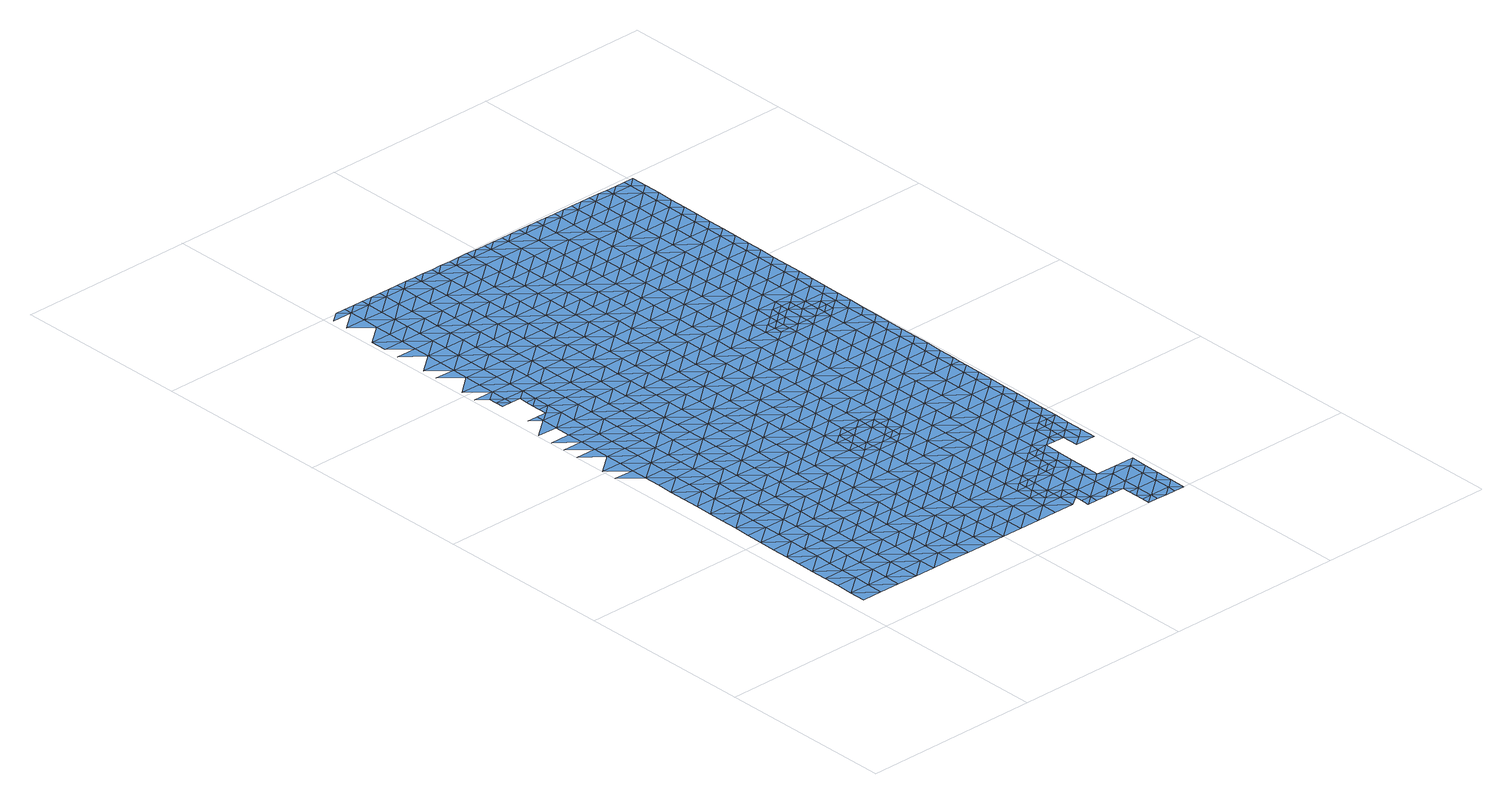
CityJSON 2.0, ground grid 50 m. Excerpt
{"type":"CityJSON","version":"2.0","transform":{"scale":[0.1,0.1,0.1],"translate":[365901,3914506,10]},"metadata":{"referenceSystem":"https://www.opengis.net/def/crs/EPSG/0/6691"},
"CityObjects":{
"waterbody1":{"type":"WaterBody","attributes":{"name":"9","class":"1140","function":"1","WaterBodyRiverFloodingRiskAttribute.description":"5","WaterBodyRiverFloodingRiskAttribute.rankOrg":"2","WaterBodyRiverFloodingRiskAttribute.adminType":"2","WaterBodyRiverFloodingRiskAttribute.scale":"L1"},"geometry":[{"type":"MultiSurface","lod":"1","boundaries":[[[0,1,2]],[[0,3,1]],[[4,1,5]],[[6,4,5]],[[1,3,5]],[[7,3,0]],[[8,6,9]],[[9,6,5]],[[10,11,8]],[[9,12,8]],[[10,13,11]],[[7,14,3]],[[8,12,10]],[[15,16,13]],[[5,3,17]],[[10,18,13]],[[9,5,17]],[[3,14,17]],[[16,15,19]],[[20,21,9]],[[7,22,14]],[[13,18,15]],[[23,24,19]],[[9,17,20]],[[12,9,21]],[[25,23,19]],[[23,26,24]],[[22,27,14]],[[10,12,28]],[[19,15,25]],[[28,12,21]],[[18,10,28]],[[29,15,18]],[[17,14,30]],[[28,31,18]],[[23,32,26]],[[26,33,34]],[[20,17,30]],[[14,27,30]],[[32,33,26]],[[35,21,20]],[[15,29,25]],[[34,33,36]],[[37,35,20]],[[29,18,31]],[[37,20,30]],[[38,39,36]],[[29,40,25]],[[28,21,35]],[[27,22,41]],[[23,42,32]],[[43,36,33]],[[44,45,39]],[[23,25,42]],[[30,27,41]],[[31,28,46]],[[22,47,41]],[[38,36,43]],[[46,28,35]],[[38,44,39]],[[44,48,45]],[[25,40,42]],[[37,30,49]],[[49,30,41]],[[33,32,50]],[[37,51,35]],[[31,46,52]],[[29,31,53]],[[32,42,50]],[[50,54,33]],[[33,55,43]],[[44,56,48]],[[57,58,59]],[[51,46,35]],[[53,31,52]],[[40,29,53]],[[60,37,49]],[[54,55,33]],[[56,61,48]],[[61,58,62]],[[63,42,40]],[[43,55,38]],[[62,48,61]],[[64,59,65]],[[66,63,40]],[[37,60,51]],[[67,52,46]],[[66,40,53]],[[41,47,68]],[[51,69,46]],[[70,59,58]],[[64,65,71]],[[55,72,38]],[[68,47,73]],[[49,41,68]],[[69,67,46]],[[74,60,49]],[[75,53,52]],[[44,76,56]],[[77,58,61]],[[50,42,78]],[[44,38,76]],[[79,71,80]],[[81,49,68]],[[54,50,78]],[[70,58,77]],[[42,63,78]],[[65,59,70]],[[38,72,76]],[[56,82,61]],[[74,49,81]],[[83,80,84]],[[75,52,67]],[[66,53,75]],[[51,85,69]],[[86,77,61]],[[71,65,87]],[[51,60,85]],[[82,56,76]],[[87,65,70]],[[54,78,88]],[[55,54,89]],[[82,86,61]],[[68,73,90]],[[91,84,92]],[[89,54,88]],[[60,74,85]],[[72,55,89]],[[93,66,75]],[[94,70,77]],[[80,71,95]],[[85,96,69]],[[69,97,67]],[[63,66,98]],[[63,99,78]],[[95,71,87]],[[86,94,77]],[[81,68,100]],[[96,97,69]],[[98,66,93]],[[76,72,101]],[[102,75,67]],[[68,90,100]],[[100,103,81]],[[101,72,89]],[[84,80,104]],[[105,106,107]],[[101,108,76]],[[94,109,70]],[[70,110,87]],[[80,95,104]],[[97,102,67]],[[102,93,75]],[[99,63,98]],[[88,78,99]],[[111,85,74]],[[74,81,112]],[[113,89,88]],[[92,84,114]],[[82,115,86]],[[114,84,104]],[[82,76,115]],[[92,116,107]],[[117,118,105]],[[81,103,112]],[[119,113,88]],[[85,111,96]],[[120,98,93]],[[110,70,109]],[[119,88,99]],[[95,87,110]],[[76,108,115]],[[116,92,114]],[[100,90,121]],[[74,112,111]],[[122,93,102]],[[123,124,86]],[[124,109,94]],[[121,125,100]],[[126,99,98]],[[104,95,127]],[[128,114,104]],[[129,130,131]],[[127,95,110]],[[101,89,132]],[[117,105,133]],[[86,115,123]],[[94,86,124]],[[107,116,134]],[[105,107,135]],[[120,93,122]],[[120,126,98]],[[126,119,99]],[[136,112,103]],[[131,137,138]],[[108,101,132]],[[103,100,139]],[[89,113,132]],[[96,111,140]],[[97,96,141]],[[97,142,102]],[[135,107,134]],[[105,135,133]],[[128,104,127]],[[108,143,115]],[[131,130,137]],[[144,138,145]],[[109,146,110]],[[114,147,116]],[[100,125,139]],[[96,140,141]],[[102,142,122]],[[148,146,109]],[[119,149,113]],[[112,150,111]],[[138,137,145]],[[126,149,119]],[[130,151,137]],[[152,114,128]],[[108,132,153]],[[109,124,148]],[[136,103,139]],[[110,154,127]],[[155,156,157]],[[111,150,140]],[[158,145,159]],[[157,133,155]],[[143,108,153]],[[97,141,142]],[[123,115,143]],[[146,154,110]],[[154,128,127]],[[133,135,155]],[[134,116,147]],[[142,160,122]],[[122,161,120]],[[149,162,113]],[[113,163,132]],[[164,158,159]],[[114,152,147]],[[143,165,123]],[[166,135,134]],[[125,121,167]],[[150,112,136]],[[168,141,140]],[[169,156,170]],[[124,123,165]],[[125,171,139]],[[172,152,128]],[[156,155,170]],[[151,169,170]],[[173,148,124]],[[145,137,174]],[[175,134,147]],[[137,151,174]],[[135,166,155]],[[176,171,125]],[[176,125,167]],[[153,132,163]],[[177,164,178]],[[122,160,161]],[[113,162,163]],[[140,150,179]],[[151,170,174]],[[180,124,165]],[[126,120,181]],[[148,173,146]],[[172,128,154]],[[159,145,182]],[[152,183,147]],[[134,175,166]],[[155,184,170]],[[185,150,136]],[[182,145,174]],[[172,183,152]],[[166,184,155]],[[140,179,168]],[[143,153,186]],[[142,187,160]],[[188,178,189]],[[120,161,181]],[[190,154,146]],[[136,139,185]],[[149,191,162]],[[142,141,187]],[[124,180,173]],[[149,126,191]],[[164,159,192]],[[153,163,186]],[[193,178,164]],[[147,194,175]],[[143,195,165]],[[196,188,189]],[[192,159,182]],[[197,176,167]],[[184,198,170]],[[139,171,185]],[[141,168,187]],[[199,195,143]],[[160,200,161]],[[126,181,191]],[[190,146,173]],[[174,170,198]],[[143,186,199]],[[154,201,172]],[[179,150,202]],[[193,164,192]],[[147,183,194]],[[194,203,175]],[[204,189,178]],[[175,205,166]],[[198,206,174]],[[180,165,195]],[[207,196,208]],[[176,209,171]],[[210,201,154]],[[150,185,202]],[[202,211,179]],[[179,212,168]],[[160,187,200]],[[205,184,166]],[[210,154,190]],[[182,174,206]],[[162,191,213]],[[163,162,214]],[[172,201,183]],[[215,204,178]],[[197,167,216]],[[197,209,176]],[[217,218,219]],[[211,212,179]],[[215,178,193]],[[189,204,196]],[[206,220,182]],[[214,162,213]],[[173,180,221]],[[218,208,219]],[[205,175,203]],[[221,180,195]],[[161,200,222]],[[181,161,223]],[[224,190,173]],[[186,163,225]],[[226,202,185]],[[201,227,183]],[[212,228,168]],[[223,161,222]],[[192,182,229]],[[225,163,214]],[[199,186,225]],[[204,230,196]],[[185,171,226]],[[217,219,231]],[[194,183,227]],[[187,168,228]],[[232,173,221]],[[198,184,233]],[[191,181,234]],[[190,224,210]],[[229,182,220]],[[193,192,229]],[[194,235,203]],[[233,184,205]],[[198,236,206]],[[237,215,193]],[[228,238,187]],[[238,222,200]],[[234,181,223]],[[171,209,226]],[[213,191,234]],[[217,231,239]],[[216,240,197]],[[208,196,241]],[[242,201,210]],[[200,187,238]],[[173,232,224]],[[235,194,227]],[[199,225,243]],[[195,199,244]],[[195,245,221]],[[236,198,233]],[[219,208,241]],[[246,220,206]],[[247,248,202]],[[249,193,229]],[[196,230,241]],[[250,231,219]],[[247,202,226]],[[251,252,239]],[[244,199,243]],[[197,253,209]],[[211,202,248]],[[254,255,203]],[[255,233,205]],[[242,210,224]],[[213,234,256]],[[214,213,257]],[[237,193,249]],[[204,215,237]],[[240,216,258]],[[240,253,197]],[[259,206,236]],[[242,260,201]],[[261,229,220]],[[201,262,227]],[[263,252,251]],[[264,263,265]],[[203,235,254]],[[205,203,255]],[[266,267,222]],[[268,219,241]],[[209,253,226]],[[257,213,256]],[[269,239,231]],[[232,221,245]],[[212,211,270]],[[212,271,228]],[[195,244,245]],[[222,238,266]],[[272,236,233]],[[223,222,267]],[[223,273,234]],[[225,214,274]],[[245,275,232]],[[250,219,268]],[[206,259,246]],[[250,269,231]],[[269,251,239]],[[229,261,249]],[[226,276,247]],[[274,214,257]],[[211,248,270]],[[243,225,274]],[[204,237,277]],[[230,204,278]],[[230,279,241]],[[224,232,275]],[[235,227,262]],[[280,265,263]],[[243,281,244]],[[228,282,238]],[[201,260,262]],[[278,204,277]],[[272,233,255]],[[278,279,230]],[[275,283,224]],[[284,259,236]],[[224,285,242]],[[220,246,261]],[[262,286,235]],[[249,287,237]],[[273,223,267]],[[256,234,273]],[[212,270,271]],[[238,282,266]],[[258,288,240]],[[226,253,276]],[[285,260,242]],[[276,289,247]],[[247,290,248]],[[254,235,286]],[[291,280,263]],[[284,246,259]],[[273,292,256]],[[243,274,281]],[[293,255,254]],[[288,253,240]],[[268,241,279]],[[289,290,247]],[[287,249,261]],[[237,294,277]],[[236,272,295]],[[257,256,292]],[[296,251,269]],[[297,270,248]],[[228,271,282]],[[298,291,263]],[[263,251,298]],[[282,299,266]],[[266,300,267]],[[284,236,295]],[[224,283,285]],[[301,261,246]],[[292,302,257]],[[257,303,274]],[[304,254,286]],[[244,281,305]],[[245,244,306]],[[288,258,307]],[[308,269,250]],[[285,309,260]],[[290,297,248]],[[294,237,287]],[[310,278,277]],[[253,311,276]],[[251,296,298]],[[306,244,305]],[[288,311,253]],[[268,279,312]],[[250,268,308]],[[293,254,304]],[[272,255,293]],[[267,313,273]],[[310,279,278]],[[275,245,314]],[[308,268,312]],[[301,246,284]],[[262,260,315]],[[316,287,261]],[[297,317,270]],[[318,277,294]],[[273,319,292]],[[303,257,302]],[[320,296,269]],[[303,321,274]],[[321,305,281]],[[266,299,300]],[[283,275,314]],[[276,322,289]],[[286,262,315]],[[323,291,298]],[[271,270,317]],[[245,306,314]],[[324,284,295]],[[283,325,285]],[[260,309,315]],[[326,316,261]],[[316,294,287]],[[281,274,321]],[[286,327,304]],[[319,328,292]],[[310,277,318]],[[329,302,292]],[[330,312,279]],[[314,325,283]],[[331,320,269]],[[317,332,271]],[[328,329,292]],[[332,299,282]],[[272,293,333]],[[295,272,324]],[[273,313,319]],[[331,269,308]],[[261,301,326]],[[334,298,296]],[[310,330,279]],[[267,300,313]],[[276,311,335]],[[289,336,290]],[[337,311,288]],[[338,323,298]],[[282,271,332]],[[339,301,284]],[[288,307,340]],[[329,341,302]],[[272,333,324]],[[325,342,285]],[[322,336,289]],[[286,315,327]],[[327,343,304]],[[304,344,293]],[[341,345,302]],[[302,345,303]],[[346,308,312]],[[276,335,322]],[[347,337,288]],[[316,348,294]],[[294,349,318]],[[350,351,305]],[[340,347,288]],[[334,338,298]],[[290,352,297]],[[306,351,314]],[[353,319,313]],[[354,315,309]],[[355,356,311]],[[311,356,335]],[[348,349,294]],[[305,321,350]],[[306,305,351]],[[355,311,337]],[[357,346,312]],[[346,331,308]],[[309,285,358]],[[359,326,301]],[[336,352,290]],[[334,296,320]],[[360,361,299]],[[357,312,330]],[[284,324,339]],[[318,362,310]],[[345,363,303]],[[354,327,315]],[[297,364,317]],[[344,304,343]],[[333,293,344]],[[299,332,360]],[[300,299,361]],[[365,353,313]],[[285,342,358]],[[366,359,301]],[[359,316,326]],[[303,367,321]],[[368,369,335]],[[335,369,322]],[[349,362,318]],[[362,330,310]],[[370,324,333]],[[314,371,325]],[[366,301,339]],[[352,364,297]],[[335,356,368]],[[361,372,300]],[[373,337,347]],[[346,374,331]],[[354,309,358]],[[375,347,340]],[[331,376,320]],[[377,338,334]],[[317,378,332]],[[379,363,345]],[[313,300,372]],[[380,348,316]],[[321,381,350]],[[314,351,382]],[[374,376,331]],[[364,378,317]],[[369,383,322]],[[378,360,332]],[[333,344,384]],[[385,336,322]],[[386,334,320]],[[362,387,330]],[[388,373,347]],[[330,389,357]],[[342,325,371]],[[303,363,367]],[[343,327,390]],[[391,377,334]],[[365,313,372]],[[370,333,384]],[[314,382,371]],[[339,324,370]],[[392,358,342]],[[393,388,347]],[[390,327,354]],[[371,394,342]],[[395,366,339]],[[347,375,393]],[[380,316,359]],[[376,386,320]],[[379,396,363]],[[397,352,336]],[[380,398,348]],[[348,399,349]],[[400,382,351]],[[386,391,334]],[[357,401,346]],[[321,367,381]],[[378,402,360]],[[360,403,361]],[[404,365,372]],[[395,359,366]],[[405,343,390]],[[398,399,348]],[[399,362,349]],[[351,350,400]],[[406,339,370]],[[369,407,383]],[[385,322,383]],[[385,397,336]],[[344,343,408]],[[402,403,360]],[[330,387,389]],[[346,401,374]],[[409,367,363]],[[410,364,352]],[[411,371,382]],[[392,342,394]],[[354,358,392]],[[408,343,405]],[[350,381,400]],[[384,344,408]],[[361,412,372]],[[413,404,372]],[[395,339,406]],[[414,380,359]],[[409,363,396]],[[400,411,382]],[[415,370,384]],[[407,416,383]],[[354,417,390]],[[362,418,387]],[[403,412,361]],[[357,389,401]],[[417,405,390]],[[419,391,386]],[[412,413,372]],[[364,420,378]],[[421,415,384]],[[422,354,392]],[[411,423,371]],[[371,424,394]],[[414,359,395]],[[416,425,383]],[[420,402,378]],[[384,408,421]],[[396,426,409]],[[376,427,386]],[[352,397,410]],[[380,428,398]],[[429,430,367]],[[362,399,418]],[[423,424,371]],[[374,401,431]],[[376,374,427]],[[432,419,386]],[[406,370,415]],[[433,392,394]],[[354,422,417]],[[434,428,380]],[[367,409,429]],[[428,399,398]],[[381,367,430]],[[435,408,405]],[[436,395,406]],[[434,380,414]],[[437,403,402]],[[374,431,427]],[[426,438,409]],[[364,410,420]],[[430,439,381]],[[387,418,440]],[[389,387,441]],[[412,442,413]],[[385,383,443]],[[427,444,386]],[[442,445,446]],[[420,437,402]],[[436,414,395]],[[446,413,442]],[[447,418,399]],[[400,381,439]],[[441,387,440]],[[448,406,415]],[[401,389,441]],[[416,449,425]],[[443,383,425]],[[405,417,450]],[[408,451,421]],[[452,429,409]],[[428,447,399]],[[438,452,409]],[[453,412,403]],[[432,386,444]],[[433,394,424]],[[442,454,445]],[[422,392,433]],[[397,385,455]],[[454,438,456]],[[437,457,403]],[[411,458,423]],[[436,406,448]],[[405,450,435]],[[456,445,454]],[[411,400,458]],[[431,401,459]],[[455,385,443]],[[460,434,414]],[[449,461,425]],[[457,453,403]],[[462,442,412]],[[401,441,459]],[[454,452,438]],[[463,432,444]],[[410,397,464]],[[400,439,458]],[[415,421,451]],[[465,422,433]],[[466,460,414]],[[460,428,434]],[[452,467,429]],[[417,468,450]],[[429,469,430]],[[461,449,470]],[[461,471,425]],[[408,435,451]],[[425,471,443]],[[472,473,418]],[[415,474,448]],[[466,414,436]],[[417,422,468]],[[472,418,447]],[[453,462,412]],[[475,431,459]],[[397,455,464]],[[467,469,429]],[[469,439,430]],[[440,418,473]],[[476,454,442]],[[427,431,477]],[[468,422,465]],[[478,463,444]],[[420,410,479]],[[480,447,428]],[[481,482,443]],[[474,415,451]],[[423,458,483]],[[424,423,484]],[[485,436,448]],[[477,431,475]],[[444,427,477]],[[468,486,450]],[[450,487,435]],[[443,471,481]],[[455,443,482]],[[410,464,479]],[[437,488,457]],[[441,440,489]],[[490,478,444]],[[433,424,484]],[[491,452,454]],[[486,487,450]],[[437,420,488]],[[492,458,439]],[[423,483,484]],[[493,465,433]],[[494,451,435]],[[489,440,473]],[[495,448,474]],[[459,441,489]],[[496,466,436]],[[480,428,460]],[[497,472,447]],[[498,475,459]],[[420,479,488]],[[499,492,439]],[[442,462,476]],[[500,467,452]],[[444,477,490]],[[499,439,469]],[[487,494,435]],[[501,483,458]],[[496,460,466]],[[502,468,465]],[[503,497,447]],[[451,494,474]],[[448,495,485]],[[504,498,459]],[[433,484,505]],[[503,447,480]],[[455,482,506]],[[453,457,507]],[[491,454,476]],[[491,500,452]],[[472,508,473]],[[492,501,458]],[[459,489,504]],[[493,433,505]],[[493,502,465]],[[509,478,490]],[[464,455,510]],[[511,469,467]],[[457,488,507]],[[512,484,483]],[[513,480,460]],[[468,502,486]],[[497,508,472]],[[436,485,496]],[[498,514,475]],[[482,515,506]],[[510,455,506]],[[516,517,453]],[[511,499,469]],[[518,488,479]],[[501,512,483]],[[477,475,514]],[[519,509,490]],[[479,464,520]],[[521,522,474]],[[453,507,516]],[[522,485,495]],[[462,453,517]],[[489,473,508]],[[490,477,514]],[[515,523,506]],[[474,494,521]],[[495,474,522]],[[460,496,513]],[[511,467,500]],[[464,510,520]],[[524,519,490]],[[505,484,512]],[[525,492,499]],[[488,526,507]],[[476,462,527]],[[528,529,480]],[[511,530,499]],[[504,489,531]],[[505,532,493]],[[486,502,533]],[[487,486,534]],[[535,497,503]],[[487,536,494]],[[531,489,508]],[[537,498,504]],[[527,538,476]],[[524,490,514]],[[480,513,528]],[[503,480,529]],[[479,520,518]],[[507,526,516]],[[462,517,527]],[[539,532,505]],[[540,506,523]],[[541,500,491]],[[506,542,510]],[[536,521,494]],[[539,505,512]],[[543,544,485]],[[544,513,496]],[[491,476,538]],[[486,533,534]],[[529,535,503]],[[545,537,504]],[[493,546,502]],[[485,522,543]],[[496,485,544]],[[525,499,530]],[[488,518,526]],[[501,492,525]],[[504,531,545]],[[498,547,514]],[[548,519,524]],[[549,512,501]],[[516,550,517]],[[540,523,551]],[[487,534,536]],[[508,497,535]],[[525,552,501]],[[537,547,498]],[[542,506,540]],[[536,553,521]],[[521,554,522]],[[550,527,517]],[[541,555,500]],[[556,518,520]],[[491,538,541]],[[533,502,546]],[[557,548,524]],[[520,510,558]],[[516,526,559]],[[560,539,512]],[[493,532,546]],[[561,562,513]],[[511,500,555]],[[563,534,533]],[[564,540,551]],[[531,508,565]],[[522,554,543]],[[524,514,547]],[[558,510,542]],[[565,508,535]],[[550,516,559]],[[513,544,561]],[[528,513,562]],[[566,557,524]],[[549,501,552]],[[531,567,545]],[[568,525,530]],[[569,532,539]],[[527,570,538]],[[571,533,546]],[[562,572,528]],[[572,535,529]],[[530,511,573]],[[521,553,554]],[[556,520,558]],[[534,574,536]],[[540,564,575]],[[576,531,565]],[[554,577,543]],[[578,537,545]],[[543,579,544]],[[566,524,547]],[[542,540,580]],[[529,528,572]],[[573,568,530]],[[568,552,525]],[[581,559,526]],[[560,512,549]],[[540,575,580]],[[511,555,573]],[[526,518,582]],[[583,558,542]],[[527,550,584]],[[533,571,563]],[[585,565,535]],[[536,574,553]],[[567,531,576]],[[586,583,542]],[[567,578,545]],[[586,542,580]],[[582,518,556]],[[582,581,526]],[[587,547,537]],[[544,588,561]],[[570,589,538]],[[569,539,560]],[[527,584,570]],[[590,571,546]],[[591,557,566]],[[541,538,589]],[[541,592,555]],[[534,563,574]],[[543,577,579]],[[578,587,537]],[[546,532,590]],[[593,576,565]],[[561,594,562]],[[535,572,585]],[[595,596,552]],[[590,532,569]],[[597,591,566]],[[598,558,583]],[[558,599,556]],[[550,559,600]],[[594,572,562]],[[555,601,573]],[[552,568,595]],[[549,552,596]],[[544,579,588]],[[566,547,587]],[[590,602,571]],[[571,603,563]],[[553,574,604]],[[554,553,605]],[[606,567,576]],[[584,550,600]],[[592,601,555]],[[565,585,607]],[[608,597,566]],[[559,581,600]],[[596,609,549]],[[541,589,592]],[[602,603,571]],[[610,585,572]],[[611,574,563]],[[573,612,568]],[[593,565,607]],[[553,604,605]],[[598,583,613]],[[560,549,609]],[[561,588,594]],[[599,558,598]],[[599,614,556]],[[577,554,615]],[[616,578,567]],[[608,566,587]],[[594,610,572]],[[617,581,582]],[[618,584,600]],[[609,619,560]],[[603,611,563]],[[582,556,614]],[[570,584,620]],[[621,590,569]],[[622,604,574]],[[568,623,595]],[[606,576,593]],[[554,605,615]],[[606,616,567]],[[569,560,619]],[[579,624,588]],[[613,625,598]],[[579,577,624]],[[589,570,620]],[[610,626,585]],[[585,627,607]],[[612,623,568]],[[590,628,602]],[[584,618,620]],[[578,629,587]],[[619,621,569]],[[630,597,608]],[[589,631,592]],[[573,601,612]],[[625,632,598]],[[626,627,585]],[[633,605,604]],[[595,634,596]],[[577,615,624]],[[598,632,599]],[[616,629,578]],[[617,582,614]],[[617,635,581]],[[628,636,602]],[[607,637,593]],[[623,634,595]],[[636,638,602]],[[602,638,603]],[[639,618,600]],[[590,621,628]],[[640,630,608]],[[622,574,611]],[[600,581,635]],[[641,614,599]],[[589,620,631]],[[605,633,615]],[[596,642,609]],[[608,587,629]],[[641,599,632]],[[588,624,643]],[[594,588,644]],[[645,640,608]],[[593,646,606]],[[634,642,596]],[[638,647,603]],[[648,617,614]],[[610,594,644]],[[592,631,649]],[[601,592,650]],[[604,622,633]],[[609,651,619]],[[588,643,644]],[[652,628,621]],[[603,653,611]],[[607,627,637]],[[639,600,635]],[[654,616,606]],[[648,614,641]],[[645,608,629]],[[650,592,649]],[[642,651,609]],[[655,631,620]],[[656,623,612]],[[657,658,615]],[[658,643,624]],[[620,618,659]],[[660,635,617]],[[661,662,610]],[[612,601,663]],[[648,660,617]],[[646,654,606]],[[654,629,616]],[[619,664,621]],[[611,665,622]],[[593,637,646]],[[615,633,657]],[[624,615,658]],[[659,618,639]],[[610,644,661]],[[626,610,662]],[[626,666,627]],[[651,664,619]],[[667,640,645]],[[638,668,647]],[[601,650,663]],[[653,665,611]],[[652,621,669]],[[670,634,623]],[[671,639,635]],[[603,647,653]],[[662,666,626]],[[660,671,635]],[[672,645,629]],[[622,673,633]],[[655,620,659]],[[627,674,637]],[[675,667,645]],[[612,663,656]],[[665,673,622]],[[673,657,633]],[[676,642,634]],[[668,677,647]],[[678,679,643]],[[649,631,680]],[[666,674,627]],[[669,621,664]],[[639,681,659]],[[643,658,678]],[[644,643,679]],[[680,631,655]],[[681,639,671]],[[637,682,646]],[[677,668,683]],[[677,684,647]],[[647,684,653]],[[629,654,672]],[[623,656,670]],[[642,676,651]],[[679,685,644]],[[650,649,686]],[[687,655,659]],[[674,682,637]],[[681,687,659]],[[688,669,664]],[[673,689,657]],[[657,690,658]],[[691,645,672]],[[661,644,685]],[[686,649,680]],[[686,692,650]],[[675,645,691]],[[646,693,654]],[[634,670,676]],[[689,690,657]],[[684,694,653]],[[695,664,651]],[[685,696,661]],[[663,650,692]],[[687,697,655]],[[698,680,655]],[[699,666,662]],[[653,700,665]],[[658,701,678]],[[662,661,696]],[[702,675,691]],[[688,664,703]],[[698,655,697]],[[704,651,676]],[[690,701,658]],[[696,699,662]],[[656,663,705]],[[693,646,682]],[[706,686,680]],[[707,694,684]],[[672,654,693]],[[708,679,678]],[[665,709,673]],[[666,710,674]],[[706,680,698]],[[693,711,672]],[[672,712,691]],[[664,695,703]],[[713,702,691]],[[663,692,705]],[[714,676,670]],[[651,704,695]],[[701,708,678]],[[653,694,700]],[[670,656,715]],[[716,685,679]],[[673,717,689]],[[674,718,682]],[[719,686,706]],[[692,686,719]],[[656,705,715]],[[676,714,704]],[[708,716,679]],[[665,700,709]],[[710,718,674]],[[694,707,720]],[[712,672,711]],[[721,705,692]],[[722,703,695]],[[691,712,713]],[[723,696,685]],[[666,699,710]],[[682,718,693]],[[721,692,719]],[[670,715,714]],[[720,724,694]],[[725,695,704]],[[716,723,685]],[[673,709,717]],[[726,727,728]],[[729,722,695]],[[730,715,705]],[[731,727,720]],[[732,699,696]],[[731,728,727]],[[690,689,733]],[[693,734,711]],[[718,734,693]],[[735,725,704]],[[730,705,721]],[[736,713,712]],[[700,694,724]],[[735,704,714]],[[723,732,696]],[[732,710,699]],[[725,729,695]],[[737,709,700]],[[689,717,733]],[[730,738,715]],[[724,720,727]],[[701,690,739]],[[740,736,712]],[[726,741,727]],[[714,715,738]],[[742,700,724]],[[690,733,739]],[[743,744,711]],[[745,718,710]],[[709,746,717]],[[708,701,747]],[[711,734,743]],[[712,711,744]],[[737,700,742]],[[741,748,727]],[[735,714,749]],[[725,750,729]],[[714,738,749]],[[751,745,710]],[[701,739,747]],[[716,752,723]],[[751,710,732]],[[753,729,750]],[[718,745,734]],[[717,754,733]],[[716,708,752]],[[740,712,744]],[[741,753,750]],[[725,735,755]],[[750,748,741]],[[735,749,755]],[[709,737,746]],[[708,747,752]],[[724,727,756]],[[733,757,739]],[[723,758,732]],[[759,740,744]],[[756,727,748]],[[760,725,755]],[[750,725,760]],[[758,751,732]],[[761,737,742]],[[717,746,754]],[[762,763,734]],[[742,724,764]],[[765,748,750]],[[762,734,745]],[[739,766,747]],[[723,752,767]],[[743,734,763]],[[743,768,744]],[[769,759,744]],[[764,724,756]],[[764,761,742]],[[765,750,760]],[[770,746,737]],[[733,754,757]],[[763,768,743]],[[723,767,758]],[[758,771,751]],[[751,772,745]],[[761,770,737]],[[773,748,765]],[[756,748,773]],[[771,772,751]],[[774,754,746]],[[739,757,766]],[[744,768,769]],[[775,764,756]],[[752,747,776]],[[773,775,756]],[[770,774,746]],[[767,752,776]],[[747,766,776]],[[777,758,767]],[[754,778,757]],[[762,745,779]],[[780,769,768]],[[774,778,754]],[[781,764,775]],[[761,764,781]],[[782,771,758]],[[745,772,779]],[[757,783,766]],[[767,776,784]],[[763,762,785]],[[763,786,768]],[[768,787,780]],[[778,783,757]],[[777,767,784]],[[777,782,758]],[[770,761,788]],[[761,781,788]],[[789,772,771]],[[762,779,785]],[[766,790,776]],[[788,791,770]],[[782,789,771]],[[774,770,791]],[[786,763,785]],[[768,786,787]],[[776,792,784]],[[791,793,774]],[[778,774,793]],[[766,783,790]],[[794,783,778]],[[779,772,795]],[[796,787,786]],[[794,778,793]],[[776,790,792]],[[797,782,777]],[[772,789,795]],[[777,784,798]],[[799,790,783]],[[785,779,800]],[[785,801,786]],[[786,802,796]],[[784,792,798]],[[783,794,799]],[[803,789,782]],[[779,795,800]],[[804,792,790]],[[799,804,790]],[[797,777,798]],[[801,785,800]],[[786,801,802]],[[805,798,792]],[[803,782,797]],[[805,792,804]],[[795,789,806]],[[807,802,801]],[[797,798,808]],[[789,803,806]],[[798,805,808]],[[800,795,809]],[[810,807,801]],[[801,800,809]],[[803,797,811]],[[795,806,809]],[[797,808,811]],[[809,812,801]],[[813,806,803]],[[803,811,813]],[[810,801,812]],[[806,814,809]],[[806,813,814]],[[815,810,812]],[[814,816,809]],[[812,809,816]],[[817,815,812]],[[816,817,812]]]}]},
"waterbody2":{"type":"WaterBody","attributes":{"name":"9","class":"1140","function":"1","WaterBodyRiverFloodingRiskAttribute.description":"5","WaterBodyRiverFloodingRiskAttribute.rankOrg":"1","WaterBodyRiverFloodingRiskAttribute.adminType":"2","WaterBodyRiverFloodingRiskAttribute.scale":"L1"},"geometry":[{"type":"MultiSurface","lod":"1","boundaries":[[[818,329,328]],[[396,379,819]],[[819,820,396]],[[819,818,820]],[[818,819,329]],[[438,426,820]],[[456,438,820]],[[341,329,819]],[[353,365,818]],[[821,818,365]],[[365,404,821]],[[413,446,404]],[[446,445,821]],[[404,446,821]],[[353,818,319]],[[328,319,818]],[[819,345,341]],[[821,820,818]],[[426,396,820]],[[379,345,819]],[[456,820,445]],[[445,820,821]]]}]},
"waterbody3":{"type":"WaterBody","attributes":{"name":"9","class":"1140","function":"1","WaterBodyRiverFloodingRiskAttribute.description":"5","WaterBodyRiverFloodingRiskAttribute.rankOrg":"1","WaterBodyRiverFloodingRiskAttribute.adminType":"2","WaterBodyRiverFloodingRiskAttribute.scale":"L1"},"geometry":[{"type":"MultiSurface","lod":"1","boundaries":[[[822,823,824]],[[825,823,822]],[[825,822,388]],[[824,823,826]],[[827,823,825]],[[828,829,830]],[[831,832,827]],[[833,832,834]],[[830,829,835]],[[833,834,836]],[[835,837,838]],[[839,840,841]],[[842,843,844]],[[844,836,845]],[[841,846,839]],[[845,847,848]],[[355,337,849]],[[368,407,369]],[[407,368,850]],[[851,852,853]],[[848,846,845]],[[841,845,846]],[[828,827,829]],[[832,829,827]],[[829,833,835]],[[854,855,831]],[[855,832,831]],[[856,832,855]],[[856,834,832]],[[857,858,836]],[[845,836,858]],[[858,859,845]],[[470,860,824]],[[355,849,356]],[[356,849,850]],[[850,849,860]],[[850,860,416]],[[449,416,860]],[[373,849,337]],[[368,356,850]],[[851,523,852]],[[515,852,523]],[[844,841,842]],[[840,842,841]],[[827,828,823]],[[837,843,838]],[[843,837,844]],[[841,844,845]],[[844,837,836]],[[853,861,851]],[[836,837,833]],[[461,853,471]],[[828,826,823]],[[830,835,862]],[[862,835,838]],[[849,822,860]],[[850,416,407]],[[449,860,470]],[[482,481,515]],[[481,471,852]],[[471,853,852]],[[833,829,832]],[[461,470,853]],[[826,861,824]],[[853,824,861]],[[825,388,393]],[[393,375,825]],[[515,481,852]],[[859,847,845]],[[853,470,824]],[[860,822,824]],[[857,836,834]],[[831,827,825]],[[375,831,825]],[[833,837,835]],[[373,388,849]],[[388,822,849]],[[831,375,863]],[[863,864,831]],[[854,831,864]]]}]},
"waterbody4":{"type":"WaterBody","attributes":{"name":"9","class":"1140","function":"1","WaterBodyRiverFloodingRiskAttribute.description":"5","WaterBodyRiverFloodingRiskAttribute.rankOrg":"1","WaterBodyRiverFloodingRiskAttribute.adminType":"2","WaterBodyRiverFloodingRiskAttribute.scale":"L1"},"geometry":[{"type":"MultiSurface","lod":"1","boundaries":[[[865,580,866]],[[867,868,869]],[[870,867,869]],[[613,583,586]],[[580,575,866]],[[586,580,865]],[[871,625,865]],[[625,613,865]],[[564,869,866]],[[868,866,869]],[[868,871,866]],[[575,564,866]],[[870,869,564]],[[613,586,865]],[[866,871,865]]]}]},
"waterbody5":{"type":"WaterBody","attributes":{"name":"9","class":"1140","function":"1","WaterBodyRiverFloodingRiskAttribute.description":"5","WaterBodyRiverFloodingRiskAttribute.rankOrg":"1","WaterBodyRiverFloodingRiskAttribute.adminType":"2","WaterBodyRiverFloodingRiskAttribute.scale":"L1"},"geometry":[{"type":"MultiSurface","lod":"1","boundaries":[[[668,872,683]],[[873,683,874]],[[720,707,873]],[[726,875,741]],[[703,722,875]],[[707,677,873]],[[729,753,722]],[[722,753,875]],[[753,741,875]],[[677,707,684]],[[652,669,872]],[[677,683,873]],[[636,668,638]],[[668,636,872]],[[636,652,872]],[[628,652,636]],[[688,703,874]],[[874,703,728]],[[875,728,703]],[[726,728,875]],[[728,731,873]],[[720,873,731]],[[728,873,874]],[[874,669,688]],[[683,669,874]],[[872,669,683]]]}]}
},
"vertices":[
[103,129,10],[47,176,10],[47,130,10],[104,175,10],[48,222,10],[105,221,10],[49,269,10],[160,128,10],[49,315,10],[105,268,10],[107,360,10],[50,361,10],[106,314,10],[51,407,10],[161,174,10],[108,453,10],[51,453,10],[162,221,10],[108,406,10],[52,500,10],[162,267,10],[163,313,10],[217,127,10],[110,545,10],[53,546,10],[109,499,10],[54,592,10],[218,174,10],[164,359,10],[165,452,10],[218,220,10],[164,405,10],[110,591,10],[111,637,10],[54,638,10],[220,312,10],[55,684,10],[219,266,10],[112,730,10],[56,731,10],[166,498,10],[274,173,10],[166,544,10],[112,684,10],[113,776,10],[56,777,10],[220,358,10],[274,126,10],[57,823,10],[275,219,10],[167,590,10],[277,311,10],[221,405,10],[222,451,10],[168,637,10],[168,683,10],[114,822,10],[2,963,10],[58,916,10],[59,962,10],[276,265,10],[114,868,10],[58,869,10],[223,543,10],[3,1009,10],[60,1008,10],[222,497,10],[278,404,10],[331,172,10],[277,358,10],[116,961,10],[60,1054,10],[169,729,10],[331,126,10],[333,264,10],[279,450,10],[170,775,10],[115,915,10],[224,589,10],[4,1101,10],[61,1100,10],[332,218,10],[171,821,10],[5,1147,10],[62,1147,10],[333,311,10],[171,868,10],[117,1007,10],[225,636,10],[225,682,10],[387,125,10],[6,1194,10],[62,1193,10],[279,496,10],[172,914,10],[117,1053,10],[334,357,10],[335,403,10],[280,542,10],[281,589,10],[388,171,10],[226,728,10],[335,449,10],[389,217,10],[118,1100,10],[64,1285,10],[6,1240,10],[63,1239,10],[227,774,10],[173,960,10],[173,1006,10],[390,310,10],[389,263,10],[282,681,10],[119,1146,10],[227,821,10],[119,1192,10],[64,1308,10],[36,1309,10],[281,635,10],[337,542,10],[444,124,10],[336,495,10],[228,867,10],[229,913,10],[445,170,10],[337,588,10],[174,1052,10],[175,1099,10],[37,1401,10],[66,1401,10],[38,1424,10],[283,727,10],[93,1308,10],[120,1238,10],[121,1284,10],[446,263,10],[66,1424,10],[38,1447,10],[445,216,10],[391,356,10],[391,402,10],[392,448,10],[284,820,10],[10,1471,10],[67,1470,10],[230,1005,10],[176,1191,10],[229,959,10],[338,634,10],[447,309,10],[94,1400,10],[175,1145,10],[283,773,10],[231,1052,10],[121,1331,10],[93,1354,10],[93,1331,10],[11,1517,10],[67,1516,10],[393,495,10],[394,541,10],[339,680,10],[340,726,10],[68,1563,10],[285,866,10],[177,1284,10],[501,123,10],[448,401,10],[94,1377,10],[122,1377,10],[502,216,10],[231,1098,10],[286,958,10],[123,1423,10],[177,1237,10],[502,169,10],[12,1610,10],[69,1609,10],[448,355,10],[285,912,10],[394,587,10],[123,1469,10],[232,1144,10],[178,1330,10],[503,262,10],[340,773,10],[449,447,10],[13,1656,10],[69,1655,10],[287,1005,10],[395,633,10],[124,1515,10],[125,1562,10],[233,1190,10],[342,865,10],[70,1701,10],[558,168,10],[179,1376,10],[341,819,10],[450,494,10],[288,1097,10],[504,308,10],[234,1236,10],[126,1654,10],[234,1283,10],[179,1422,10],[14,1748,10],[71,1747,10],[559,215,10],[288,1051,10],[504,354,10],[505,400,10],[396,679,10],[396,726,10],[125,1608,10],[558,122,10],[15,1841,10],[15,1794,10],[71,1794,10],[180,1468,10],[342,911,10],[450,540,10],[451,586,10],[344,1004,10],[397,772,10],[560,261,10],[289,1143,10],[506,447,10],[181,1515,10],[127,1700,10],[72,1840,10],[343,958,10],[235,1329,10],[452,632,10],[290,1189,10],[236,1375,10],[182,1607,10],[506,493,10],[73,1886,10],[615,168,10],[128,1747,10],[344,1050,10],[398,818,10],[398,864,10],[399,910,10],[237,1468,10],[560,307,10],[561,353,10],[182,1561,10],[129,1839,10],[74,1932,10],[17,1933,10],[616,214,10],[290,1236,10],[291,1282,10],[452,679,10],[453,725,10],[614,121,10],[236,1421,10],[345,1096,10],[238,1514,10],[346,1142,10],[74,1978,10],[17,1979,10],[46,2002,10],[507,539,10],[508,585,10],[128,1793,10],[130,1885,10],[562,400,10],[563,446,10],[292,1328,10],[508,631,10],[454,771,10],[400,957,10],[617,260,10],[183,1653,10],[184,1699,10],[184,1746,10],[75,2002,10],[454,817,10],[563,492,10],[400,1003,10],[293,1420,10],[401,1049,10],[346,1189,10],[238,1560,10],[672,167,10],[617,306,10],[618,352,10],[103,2001,10],[509,678,10],[348,1281,10],[239,1606,10],[292,1374,10],[130,1931,10],[619,399,10],[131,1978,10],[564,538,10],[565,584,10],[294,1467,10],[510,724,10],[511,770,10],[347,1235,10],[455,863,10],[456,910,10],[671,121,10],[186,1838,10],[402,1095,10],[240,1699,10],[673,213,10],[185,1792,10],[565,631,10],[457,956,10],[402,1142,10],[295,1559,10],[619,445,10],[240,1652,10],[537,654,10],[187,1931,10],[511,816,10],[674,305,10],[131,2001,10],[349,1373,10],[457,1002,10],[294,1513,10],[403,1188,10],[538,677,10],[538,700,10],[241,1745,10],[186,1884,10],[620,491,10],[348,1327,10],[188,1977,10],[673,259,10],[675,352,10],[701,189,10],[160,2000,10],[350,1420,10],[728,120,10],[538,723,10],[458,1048,10],[404,1234,10],[405,1280,10],[539,747,10],[242,1837,10],[729,166,10],[296,1605,10],[297,1652,10],[512,863,10],[513,909,10],[675,398,10],[566,654,10],[459,1141,10],[701,213,10],[701,236,10],[242,1791,10],[459,1094,10],[351,1512,10],[621,537,10],[621,584,10],[297,1698,10],[567,769,10],[676,444,10],[594,653,10],[351,1466,10],[568,815,10],[702,259,10],[702,282,10],[406,1373,10],[514,1001,10],[622,630,10],[729,189,10],[243,1883,10],[757,142,10],[244,1930,10],[188,2000,10],[677,490,10],[567,746,10],[352,1558,10],[569,862,10],[513,955,10],[731,305,10],[405,1326,10],[731,351,10],[245,1976,10],[298,1744,10],[757,189,10],[299,1790,10],[460,1187,10],[217,1999,10],[515,1094,10],[757,166,10],[515,1047,10],[407,1465,10],[595,746,10],[732,397,10],[353,1605,10],[353,1651,10],[569,908,10],[299,1836,10],[677,536,10],[678,583,10],[622,653,10],[461,1233,10],[407,1419,10],[730,281,10],[461,1279,10],[624,768,10],[733,443,10],[570,954,10],[679,629,10],[651,652,10],[408,1511,10],[463,1372,10],[759,281,10],[517,1186,10],[354,1697,10],[245,1999,10],[734,489,10],[462,1326,10],[516,1140,10],[571,1000,10],[571,1047,10],[788,304,10],[624,745,10],[301,1929,10],[409,1604,10],[625,815,10],[625,861,10],[300,1883,10],[273,1999,10],[572,1093,10],[409,1557,10],[518,1278,10],[464,1464,10],[734,536,10],[652,745,10],[626,907,10],[355,1743,10],[355,1789,10],[680,675,10],[788,350,10],[301,1975,10],[651,699,10],[651,676,10],[410,1650,10],[463,1418,10],[787,281,10],[517,1232,10],[519,1325,10],[681,768,10],[736,628,10],[680,721,10],[789,396,10],[652,722,10],[735,582,10],[627,953,10],[356,1836,10],[465,1557,10],[816,303,10],[736,674,10],[302,1998,10],[790,442,10],[573,1139,10],[465,1510,10],[682,814,10],[574,1185,10],[682,860,10],[816,280,10],[816,326,10],[411,1696,10],[411,1742,10],[520,1371,10],[357,1882,10],[737,721,10],[357,1928,10],[330,1998,10],[790,489,10],[466,1603,10],[817,350,10],[817,373,10],[628,999,10],[628,1046,10],[521,1463,10],[574,1231,10],[575,1278,10],[791,535,10],[412,1789,10],[358,1974,10],[738,767,10],[684,952,10],[630,1138,10],[576,1324,10],[520,1417,10],[522,1510,10],[468,1695,10],[414,1881,10],[683,906,10],[738,813,10],[684,999,10],[630,1184,10],[467,1649,10],[413,1835,10],[629,1092,10],[846,395,10],[792,581,10],[468,1741,10],[358,1997,10],[846,442,10],[739,859,10],[685,1045,10],[522,1556,10],[414,1927,10],[845,372,10],[792,627,10],[793,673,10],[848,534,10],[387,1997,10],[847,488,10],[576,1370,10],[577,1416,10],[874,372,10],[415,1973,10],[740,952,10],[848,580,10],[794,720,10],[523,1602,10],[524,1648,10],[740,905,10],[469,1788,10],[686,1137,10],[631,1231,10],[632,1277,10],[524,1694,10],[632,1323,10],[470,1880,10],[794,766,10],[686,1091,10],[903,394,10],[795,812,10],[903,441,10],[578,1462,10],[578,1509,10],[470,1834,10],[687,1183,10],[471,1926,10],[415,1996,10],[742,1044,10],[850,673,10],[901,371,10],[741,998,10],[633,1369,10],[634,1415,10],[796,858,10],[905,533,10],[444,1996,10],[904,487,10],[849,626,10],[743,1090,10],[579,1555,10],[580,1601,10],[688,1276,10],[931,371,10],[525,1741,10],[472,1973,10],[526,1833,10],[797,951,10],[743,1136,10],[851,765,10],[688,1230,10],[580,1647,10],[797,905,10],[689,1322,10],[931,394,10],[526,1787,10],[634,1462,10],[527,1879,10],[635,1508,10],[931,417,10],[906,626,10],[905,579,10],[932,463,10],[851,719,10],[581,1694,10],[932,440,10],[528,1925,10],[636,1554,10],[852,811,10],[744,1183,10],[472,1996,10],[853,857,10],[582,1786,10],[637,1600,10],[798,997,10],[799,1043,10],[500,1995,10],[961,486,10],[961,532,10],[907,672,10],[853,904,10],[745,1229,10],[745,1275,10],[690,1368,10],[691,1415,10],[583,1832,10],[582,1740,10],[528,1972,10],[799,1089,10],[637,1646,10],[746,1321,10],[854,950,10],[960,463,10],[962,578,10],[691,1461,10],[584,1878,10],[963,625,10],[907,718,10],[800,1136,10],[908,764,10],[801,1182,10],[747,1368,10],[855,996,10],[692,1507,10],[989,463,10],[638,1693,10],[639,1739,10],[773,1205,10],[585,1925,10],[529,1995,10],[909,810,10],[989,509,10],[747,1414,10],[855,1042,10],[963,671,10],[773,1228,10],[639,1785,10],[773,1252,10],[964,717,10],[557,1994,10],[990,555,10],[856,1089,10],[693,1553,10],[693,1599,10],[585,1971,10],[640,1831,10],[802,1274,10],[991,601,10],[909,857,10],[910,903,10],[857,1135,10],[801,1205,10],[803,1320,10],[641,1878,10],[966,810,10],[911,995,10],[748,1460,10],[749,1506,10],[965,763,10],[991,647,10],[694,1646,10],[695,1692,10],[911,949,10],[857,1181,10],[803,1367,10],[695,1738,10],[586,1994,10],[802,1251,10],[829,1204,10],[912,1041,10],[992,694,10],[641,1924,10],[804,1413,10],[696,1784,10],[614,1994,10],[913,1088,10],[830,1274,10],[749,1552,10],[750,1599,10],[966,856,10],[993,740,10],[697,1830,10],[830,1251,10],[831,1297,10],[751,1645,10],[967,902,10],[994,786,10],[858,1204,10],[805,1459,10],[805,1505,10],[642,1970,10],[968,948,10],[697,1877,10],[860,1320,10],[914,1180,10],[751,1691,10],[994,809,10],[994,832,10],[752,1737,10],[860,1366,10],[806,1552,10],[642,1993,10],[886,1204,10],[914,1134,10],[968,994,10],[995,878,10],[859,1296,10],[807,1598,10],[861,1412,10],[753,1783,10],[698,1923,10],[699,1969,10],[671,1993,10],[970,1087,10],[969,1041,10],[808,1644,10],[862,1458,10],[754,1830,10],[996,925,10],[888,1296,10],[996,971,10],[915,1203,10],[808,1690,10],[916,1319,10],[971,1179,10],[915,1249,10],[916,1273,10],[887,1250,10],[943,1203,10],[997,1017,10],[887,1273,10],[809,1736,10],[862,1504,10],[754,1876,10],[970,1133,10],[699,1992,10],[918,1411,10],[998,1063,10],[863,1551,10],[728,1992,10],[944,1249,10],[917,1365,10],[755,1922,10],[756,1968,10],[810,1829,10],[918,1457,10],[864,1597,10],[972,1272,10],[998,1110,10],[972,1225,10],[810,1783,10],[864,1643,10],[943,1226,10],[919,1504,10],[999,1156,10],[973,1318,10],[920,1550,10],[866,1736,10],[756,1991,10],[1000,1202,10],[974,1410,10],[811,1875,10],[812,1921,10],[974,1364,10],[1000,1248,10],[920,1596,10],[865,1689,10],[812,1967,10],[784,1991,10],[975,1457,10],[866,1782,10],[867,1828,10],[1001,1294,10],[976,1503,10],[1002,1341,10],[921,1642,10],[923,1735,10],[977,1549,10],[868,1874,10],[813,1991,10],[1003,1387,10],[923,1781,10],[977,1595,10],[922,1688,10],[868,1920,10],[869,1967,10],[841,1990,10],[1003,1433,10],[924,1827,10],[978,1641,10],[1004,1479,10],[979,1688,10],[1005,1525,10],[1005,1572,10],[925,1873,10],[870,1990,10],[980,1780,10],[979,1734,10],[1006,1618,10],[925,1920,10],[926,1966,10],[898,1989,10],[981,1826,10],[1007,1664,10],[1007,1710,10],[981,1872,10],[926,1989,10],[1008,1757,10],[982,1919,10],[955,1988,10],[1009,1803,10],[983,1965,10],[1009,1849,10],[1010,1895,10],[983,1988,10],[1011,1941,10],[1011,1988,10],
[566,677,10],[567,723,10],[623,722,10],[623,676,10],
[786,211,10],[843,210,10],[844,257,10],[786,165,10],[872,233,10],[842,164,10],[871,187,10],[899,163,10],[928,186,10],[785,119,10],[842,118,10],[898,117,10],[870,94,10],[956,163,10],[898,71,10],[955,116,10],[984,139,10],[953,1,10],[982,0,10],[954,24,10],[983,47,10],[983,93,10],[954,70,10],[897,25,10],[925,1,10],[868,2,10],[897,2,10],[729,212,10],[730,258,10],[873,326,10],[845,349,10],[844,303,10],[784,96,10],[813,95,10],[841,95,10],[869,71,10],[869,48,10],[869,25,10],[787,258,10],[872,279,10],[985,185,10],[756,119,10],[756,96,10],
[960,440,10],[959,394,10],[987,324,10],[987,370,10],[959,347,10],[930,325,10],[988,416,10],
[801,1228,10],[859,1273,10],[858,1227,10],[915,1226,10]
]}
